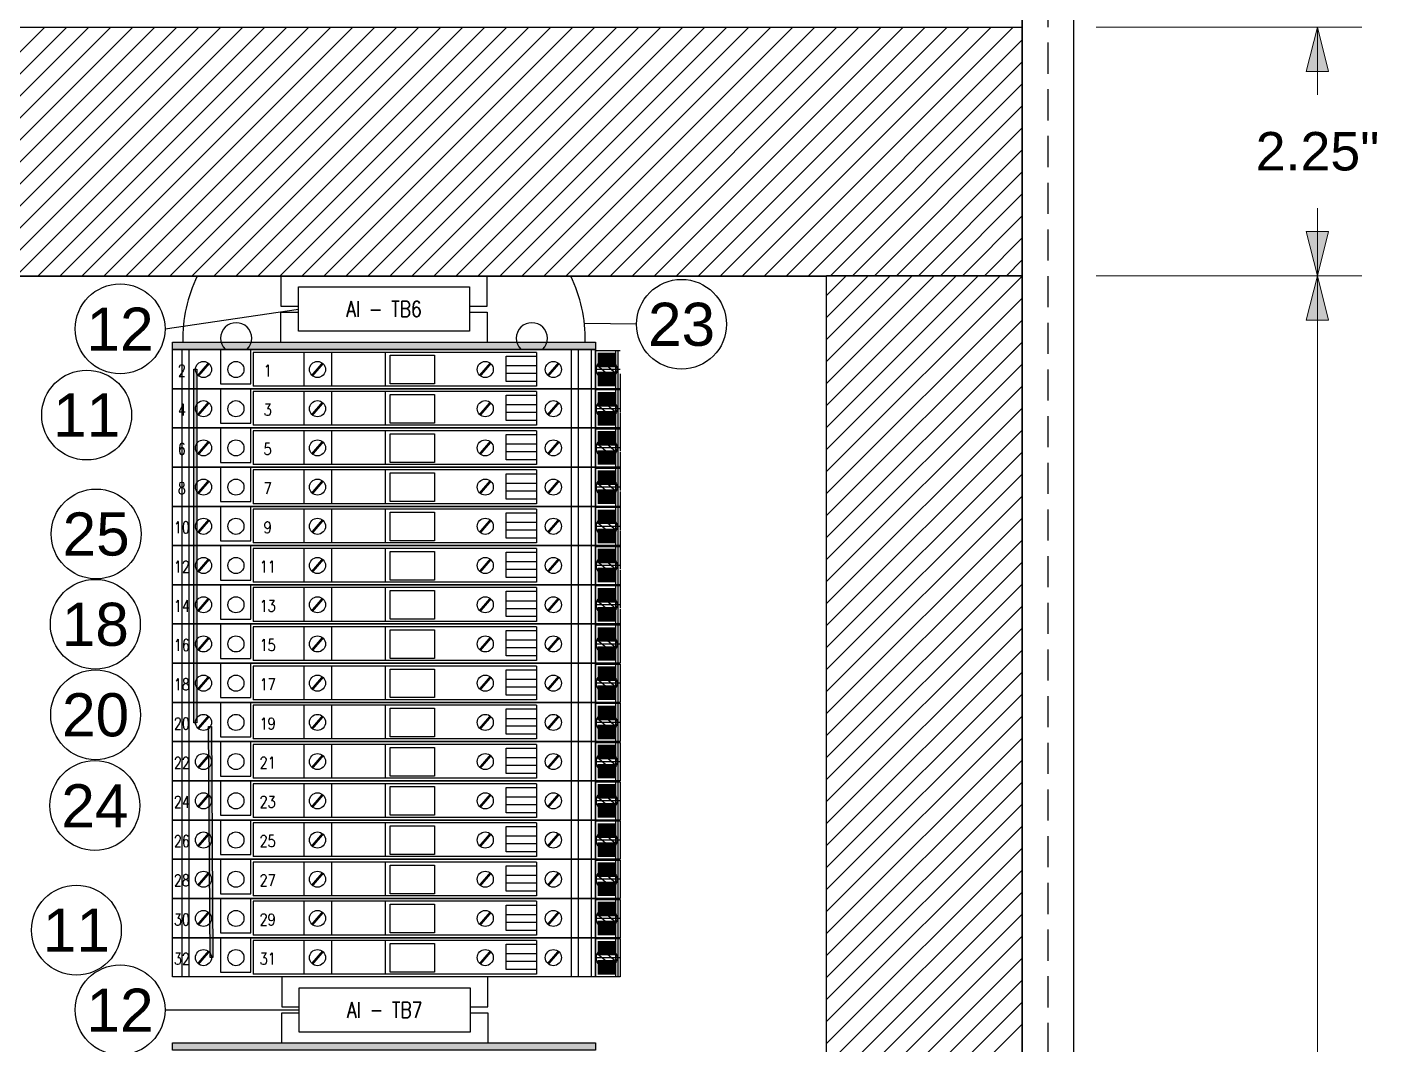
# Model space of a CAD drawing. Header units: inches. Extents: x -38 to 199, y -310 to 64.
# Drawn here: x 44.84 to 55.72, y 43.16 to 51.34 of the extents above; entities that cross this region are included whole.
import ezdxf
from ezdxf.enums import TextEntityAlignment as Align

# ---------------------------------------------------------------- set-up
doc = ezdxf.new("R2010")
doc.units = ezdxf.units.IN
doc.header["$MEASUREMENT"] = 0
doc.linetypes.add('HIDDEN', pattern=[0.375, 0.25, -0.125])
for name, color, linetype, lineweight in [('AM_0', 7, 'Continuous', 30), ('AM_8', 1, 'Continuous', 15), ('DIMENSION (ANSI)', 7, 'Continuous', 9)]:
    doc.layers.add(name, color=color, linetype=linetype, lineweight=lineweight)
doc.layers.add('DETAIL$', color=5, linetype='Continuous')
doc.layers.add('FREE-TEXT', color=2, linetype='Continuous')
doc.styles.add('HELVLS', font='arial.ttf')
doc.styles.add('Note Text (ANSI)', font='arial.ttf')
doc.styles.add('ROMANS', font='romans')
doc.styles.get("Standard").update_dxf_attribs({"font": 'arial.ttf'})
doc.styles.add('TXT', font='txt')
doc.dimstyles.new('DIM_0', dxfattribs={"dimscale": 4.75, "dimtxt": 0.065, "dimasz": 0.075, "dimexe": 0.075, "dimexo": 0.125, "dimgap": 0.0625, "dimtad": 0, "dimtih": 1, "dimtoh": 1, "dimrnd": 1e-08, "dimzin": 0, "dimdsep": 46, "dimlunit": 5, "dimtxsty": 'Note Text (ANSI)', "dimblk": 'Filled-1', "dimcen": 0.09, "dimdle": 0.45, "dimclrd": 256, "dimclre": 256, "dimclrt": 256, "dimadec": 0, "dimazin": 1, "dimtm": 1e-09, "dimtfac": 1.263158, "dimtofl": 0, "dimtmove": 0, "dimatfit": 3, "dimfxl": 1, "dimfrac": 2, "dimtolj": 1, "dimtzin": 4, "dimlwd": -1, "dimlwe": -1, "dimarcsym": 0})
doc.dimstyles.get("Standard").update_dxf_attribs({"dimtxt": 0.18, "dimasz": 0.18, "dimexe": 0.18, "dimexo": 0.0625, "dimgap": 0.09, "dimtad": 0, "dimtih": 1, "dimtoh": 1, "dimdec": 4, "dimzin": 0, "dimdsep": 46, "dimtxsty": 'Standard', "dimcen": 0.09, "dimadec": 0, "dimazin": 0, "dimtfac": 1, "dimtdec": 4, "dimtofl": 0, "dimtmove": 0, "dimatfit": 3, "dimfxl": 1, "dimtolj": 1, "dimtzin": 0, "dimarcsym": 0})

# ---------------------------------------------------------------- blocks, each defined once
blk = doc.blocks.new('11691307')
at = {"color": 8}
blk.add_lwpolyline([(-1.7, -0.059), (-1.7, 0), (1.7, 0), (1.7, -0.059)], close=True, dxfattribs=at)
at = {"color": 6, "style": 'TXT', "flags": 3}
for tag, p in [('MANUF', (-1.7, -0.348)), ('PART#', (-1.7, -0.59)), ('DESC', (-1.7, -0.83))]:
    blk.add_attdef(tag, p, '', height=0.125, dxfattribs=at)
blk = doc.blocks.new('*D84')
at = {"layer": 'DEFPOINTS', "color": 0, "transparency": 16777216}
for p in [(52.836, 50.351), (17.836, 50.075), (52.836, 50.075)]:
    blk.add_point(p, dxfattribs=at)
at = {"layer": 'AM_0', "color": 3, "transparency": 16777216, "insert": (35.336, 50.351), "char_height": 0.35, "attachment_point": 5}
blk.add_mtext('\\A1;2.25"X4"X36"', dxfattribs=at)
blk = doc.blocks.new('_NONE')
at = {"color": 0, "linetype": 'ByBlock'}
blk.add_circle((0, 0), 0.25, dxfattribs=at)
blk = doc.blocks.new('Filled-1')
at = {"color": 0}
for p, q in [((0, 0), (-1, 0.25)), ((-1, 0.25), (-1, -0.25)), ((-1, 0), (0, 0)), ((-1, -0.25), (0, 0))]:
    blk.add_line(p, q, dxfattribs=at)
blk.add_solid([(-1, -0.25), (0, 0), (-1, 0.25)], dxfattribs=at)
blk = doc.blocks.new('*D121')
at = {"layer": 'DEFPOINTS', "color": 0, "transparency": 16777216}
for p in [(52.836, 51.34), (52.836, 49.34), (55.208, 49.34)]:
    blk.add_point(p, dxfattribs=at)
at = {"layer": 'DIMENSION (ANSI)', "transparency": 16777216}
for p, q in [((53.43, 51.34), (55.564, 51.34)), ((55.208, 50.983), (55.208, 50.794)), ((55.208, 49.696), (55.208, 49.885)), ((53.43, 49.34), (55.564, 49.34))]:
    blk.add_line(p, q, dxfattribs=at)
at = {"layer": 'DIMENSION (ANSI)', "transparency": 16777216, "xscale": 0.35625, "yscale": 0.35625, "zscale": 0.35625}
for p, rotation in [((55.208, 51.34), 90), ((55.208, 49.34), 270)]:
    blk.add_blockref('Filled-1', p, dxfattribs=dict(at, rotation=rotation))
at = {"layer": 'DIMENSION (ANSI)', "transparency": 16777216, "insert": (55.209, 50.34), "char_height": 0.3088, "attachment_point": 5, "style": 'Note Text (ANSI)'}
blk.add_mtext('\\A1;2.25"', dxfattribs=at)
blk = doc.blocks.new('*D93')
at = {"layer": 'DEFPOINTS', "color": 0, "transparency": 16777216}
for p in [(52.836, 49.34), (52.586, 25.496), (55.208, 25.496)]:
    blk.add_point(p, dxfattribs=at)
at = {"layer": 'DIMENSION (ANSI)', "transparency": 16777216}
for p, q in [((53.43, 49.34), (55.564, 49.34)), ((55.208, 48.983), (55.208, 37.872)), ((55.208, 25.852), (55.208, 36.963)), ((53.18, 25.496), (55.564, 25.496))]:
    blk.add_line(p, q, dxfattribs=at)
at = {"layer": 'DIMENSION (ANSI)', "transparency": 16777216, "xscale": 0.35625, "yscale": 0.35625, "zscale": 0.35625}
for p, rotation in [((55.208, 49.34), 90), ((55.208, 25.496), 270)]:
    blk.add_blockref('Filled-1', p, dxfattribs=dict(at, rotation=rotation))
at = {"layer": 'DIMENSION (ANSI)', "transparency": 16777216, "insert": (55.208, 37.418), "char_height": 0.3088, "attachment_point": 5, "style": 'Note Text (ANSI)'}
blk.add_mtext('\\A1;23"', dxfattribs=at)

msp = doc.modelspace()

# ---------------------------------------------------------------- hatches: boundary and pattern name
for points in [[(49.4108, 48.80841), (46.0108, 48.80841), (46.0108, 48.74941), (49.4108, 48.74941)], [(49.4108, 43.17925), (46.0108, 43.17925), (46.0108, 43.12025), (49.4108, 43.12025)]]:
    msp.add_hatch(color=256).paths.add_polyline_path(points)
h = msp.add_hatch(color=0)
h.dxf.hatch_style = 1
h.paths.add_polyline_path([(46.20809, 48.59189), (46.18422, 48.59189), (46.18422, 45.75042), (46.20809, 45.75042)])
h = msp.add_hatch(color=0)
h.dxf.hatch_style = 1
h.paths.add_polyline_path([(46.31331, 43.86615), (46.33718, 43.86615), (46.32585, 45.72037), (46.30199, 45.72037)])

# ---------------------------------------------------------------- linework, layer by layer
for p, q in [((52.8358, 59.08955), (52.8358, 25.07736)), ((53.2508, 25.31553), (53.2508, 59.08955)), ((43.2958, 49.33955), (51.2558, 49.33955)), ((44.4858, 49.33955), (51.2558, 49.33955)), ((46.88298, 49.33955), (46.88298, 49.09841)), ((48.53861, 49.09841), (48.53861, 49.33955)), ((46.88298, 49.09841), (47.0233, 49.09841)), ((46.88298, 48.8094), (46.88298, 49.05054)), ((46.88298, 49.05054), (47.0233, 49.05054)), ((48.3983, 49.09841), (48.53861, 49.09841)), ((48.3983, 49.05054), (48.53861, 49.05054)), ((48.53861, 49.05054), (48.53861, 48.8094)), ((46.88892, 43.70941), (46.88892, 43.46827)), ((48.54454, 43.46827), (48.54454, 43.70941)), ((46.88892, 43.46827), (47.02923, 43.46827)), ((46.88892, 43.17925), (46.88892, 43.4204)), ((46.88892, 43.4204), (47.02923, 43.4204)), ((48.40423, 43.46827), (48.54454, 43.46827)), ((48.40423, 43.4204), (48.54454, 43.4204)), ((48.54454, 43.4204), (48.54454, 43.17925))]:
    msp.add_line(p, q)
at = {"linetype": 'HIDDEN'}
msp.add_line((53.0433, 59.08955), (53.0433, 25.3629), dxfattribs=at)
at = {"color": 0, "linetype": 'Continuous'}
for p, q in [((51.2658, 49.18377), (51.42614, 49.34411)), ((51.2658, 49.00699), (51.60292, 49.34411)), ((51.2658, 48.83021), (51.7797, 49.34411)), ((51.2658, 48.65344), (51.95647, 49.34411)), ((51.2658, 48.47666), (52.13325, 49.34411)), ((51.2658, 48.29988), (52.31003, 49.34411)), ((51.2658, 48.12311), (52.4868, 49.34411)), ((51.2658, 47.94633), (52.66358, 49.34411)), ((51.2658, 47.76955), (52.8358, 49.33955)), ((51.2658, 47.59278), (52.8358, 49.16278)), ((51.2658, 47.416), (52.8358, 48.986)), ((51.2658, 47.23922), (52.8358, 48.80922)), ((51.2658, 47.06245), (52.8358, 48.63245)), ((51.2658, 46.88567), (52.8358, 48.45567)), ((51.2658, 46.70889), (52.8358, 48.27889)), ((51.2658, 46.53212), (52.8358, 48.10212)), ((51.2658, 46.35534), (52.8358, 47.92534)), ((51.2658, 46.17856), (52.8358, 47.74856)), ((51.2658, 46.00179), (52.8358, 47.57179)), ((51.2658, 45.82501), (52.8358, 47.39501)), ((51.2658, 45.64823), (52.8358, 47.21823)), ((51.2658, 45.47146), (52.8358, 47.04146)), ((51.2658, 45.29468), (52.8358, 46.86468)), ((51.2658, 45.1179), (52.8358, 46.6879)), ((51.2658, 44.94112), (52.8358, 46.51112)), ((51.2658, 44.76435), (52.8358, 46.33435)), ((51.2658, 44.58757), (52.8358, 46.15757)), ((51.2658, 44.41079), (52.8358, 45.98079)), ((51.2658, 44.23402), (52.8358, 45.80402)), ((51.2658, 44.05724), (52.8358, 45.62724)), ((51.2658, 43.88046), (52.8358, 45.45046)), ((51.2658, 43.70369), (52.8358, 45.27369)), ((51.2658, 43.52691), (52.8358, 45.09691)), ((51.2658, 43.35013), (52.8358, 44.92013)), ((51.2658, 43.17336), (52.8358, 44.74336)), ((51.2658, 42.99658), (52.8358, 44.56658)), ((51.2658, 42.8198), (52.8358, 44.3898)), ((51.2658, 42.64303), (52.8358, 44.21303)), ((51.2658, 42.46625), (52.8358, 44.03625)), ((51.2658, 42.28947), (52.8358, 43.85947)), ((51.2658, 42.1127), (52.8358, 43.6827)), ((51.2658, 41.93592), (52.8358, 43.50592)), ((51.2658, 41.75914), (52.8358, 43.32914))]:
    msp.add_line(p, q, dxfattribs=at)
at = {"color": 0}
for p, q in [((51.2658, 49.34411), (52.8358, 49.34411)), ((51.2658, 25.49569), (51.2658, 49.34411)), ((52.8358, 49.34411), (52.8358, 25.49569)), ((45.95171, 48.9152), (47.0233, 49.07447)), ((49.73996, 48.95217), (49.32079, 48.95781)), ((46.65934, 48.72651), (46.65934, 48.45569)), ((47.06627, 48.72651), (47.06627, 48.45569)), ((47.28882, 48.72651), (47.28882, 48.45569)), ((47.72118, 48.72651), (47.72118, 48.45569)), ((48.93562, 48.72651), (48.93562, 48.45569)), ((49.60808, 48.58835), (49.4108, 48.58835)), ((48.93562, 48.45569), (46.65934, 48.45569)), ((48.93562, 48.41151), (46.65934, 48.41151)), ((46.65934, 48.41151), (46.65934, 48.14069)), ((47.06627, 48.41151), (47.06627, 48.14069)), ((47.28882, 48.41151), (47.28882, 48.14069)), ((47.72118, 48.41151), (47.72118, 48.14069)), ((48.93562, 48.41151), (48.93562, 48.14069)), ((49.60808, 48.27335), (49.4108, 48.27335)), ((48.93562, 48.14069), (46.65934, 48.14069)), ((48.93562, 48.09651), (46.65934, 48.09651)), ((46.65934, 48.09651), (46.65934, 47.82569)), ((47.06627, 48.09651), (47.06627, 47.82569)), ((47.28882, 48.09651), (47.28882, 47.82569)), ((47.72118, 48.09651), (47.72118, 47.82569)), ((48.93562, 48.09651), (48.93562, 47.82569)), ((49.60808, 47.95835), (49.4108, 47.95835)), ((48.93562, 47.82569), (46.65934, 47.82569)), ((48.93562, 47.78151), (46.65934, 47.78151)), ((46.65934, 47.78151), (46.65934, 47.51069)), ((47.06627, 47.78151), (47.06627, 47.51069)), ((47.28882, 47.78151), (47.28882, 47.51069)), ((47.72118, 47.78151), (47.72118, 47.51069)), ((48.93562, 47.78151), (48.93562, 47.51069)), ((49.60808, 47.64335), (49.4108, 47.64335)), ((48.93562, 47.51069), (46.65934, 47.51069)), ((48.93562, 47.46651), (46.65934, 47.46651)), ((46.65934, 47.46651), (46.65934, 47.19569)), ((47.06627, 47.46651), (47.06627, 47.19569)), ((47.28882, 47.46651), (47.28882, 47.19569)), ((47.72118, 47.46651), (47.72118, 47.19569)), ((48.93562, 47.46651), (48.93562, 47.19569)), ((49.60808, 47.32835), (49.4108, 47.32835)), ((48.93562, 47.19569), (46.65934, 47.19569)), ((48.93562, 47.15151), (46.65934, 47.15151)), ((46.65934, 47.15151), (46.65934, 46.88069)), ((47.06627, 47.15151), (47.06627, 46.88069)), ((47.28882, 47.15151), (47.28882, 46.88069)), ((47.72118, 47.15151), (47.72118, 46.88069)), ((48.93562, 47.15151), (48.93562, 46.88069)), ((49.60808, 47.01335), (49.4108, 47.01335)), ((48.93562, 46.88069), (46.65934, 46.88069)), ((48.93562, 46.83651), (46.65934, 46.83651)), ((46.65934, 46.83651), (46.65934, 46.56569)), ((47.06627, 46.83651), (47.06627, 46.56569)), ((47.28882, 46.83651), (47.28882, 46.56569)), ((47.72118, 46.83651), (47.72118, 46.56569)), ((48.93562, 46.83651), (48.93562, 46.56569)), ((49.60808, 46.69835), (49.4108, 46.69835)), ((48.93562, 46.56569), (46.65934, 46.56569)), ((48.93562, 46.52151), (46.65934, 46.52151)), ((46.65934, 46.52151), (46.65934, 46.25069)), ((47.06627, 46.52151), (47.06627, 46.25069)), ((47.28882, 46.52151), (47.28882, 46.25069)), ((47.72118, 46.52151), (47.72118, 46.25069)), ((48.93562, 46.52151), (48.93562, 46.25069)), ((49.60808, 46.38335), (49.4108, 46.38335)), ((48.93562, 46.25069), (46.65934, 46.25069)), ((48.93562, 46.20651), (46.65934, 46.20651)), ((46.65934, 46.20651), (46.65934, 45.93569)), ((47.06627, 46.20651), (47.06627, 45.93569)), ((47.28882, 46.20651), (47.28882, 45.93569)), ((47.72118, 46.20651), (47.72118, 45.93569)), ((48.93562, 46.20651), (48.93562, 45.93569)), ((49.60808, 46.06835), (49.4108, 46.06835)), ((48.93562, 45.93569), (46.65934, 45.93569)), ((48.93562, 45.89151), (46.65934, 45.89151)), ((46.65934, 45.89151), (46.65934, 45.62069)), ((47.06627, 45.89151), (47.06627, 45.62069)), ((47.28882, 45.89151), (47.28882, 45.62069)), ((47.72118, 45.89151), (47.72118, 45.62069)), ((48.93562, 45.89151), (48.93562, 45.62069)), ((49.60808, 45.75335), (49.4108, 45.75335)), ((48.93562, 45.62069), (46.65934, 45.62069)), ((48.93562, 45.57651), (46.65934, 45.57651)), ((46.65934, 45.57651), (46.65934, 45.30569)), ((47.06627, 45.57651), (47.06627, 45.30569)), ((47.28882, 45.57651), (47.28882, 45.30569)), ((47.72118, 45.57651), (47.72118, 45.30569)), ((48.93562, 45.57651), (48.93562, 45.30569)), ((49.60808, 45.43835), (49.4108, 45.43835)), ((48.93562, 45.30569), (46.65934, 45.30569)), ((48.93562, 45.26151), (46.65934, 45.26151)), ((46.65934, 45.26151), (46.65934, 44.99069)), ((47.06627, 45.26151), (47.06627, 44.99069)), ((47.28882, 45.26151), (47.28882, 44.99069)), ((47.72118, 45.26151), (47.72118, 44.99069)), ((48.93562, 45.26151), (48.93562, 44.99069)), ((49.60808, 45.12335), (49.4108, 45.12335)), ((48.93562, 44.99069), (46.65934, 44.99069)), ((48.93562, 44.94651), (46.65934, 44.94651)), ((46.65934, 44.94651), (46.65934, 44.67569)), ((47.06627, 44.94651), (47.06627, 44.67569)), ((47.28882, 44.94651), (47.28882, 44.67569)), ((47.72118, 44.94651), (47.72118, 44.67569)), ((48.93562, 44.94651), (48.93562, 44.67569)), ((49.60808, 44.80835), (49.4108, 44.80835)), ((48.93562, 44.67569), (46.65934, 44.67569)), ((48.93562, 44.63151), (46.65934, 44.63151)), ((46.65934, 44.63151), (46.65934, 44.36069)), ((47.06627, 44.63151), (47.06627, 44.36069)), ((47.28882, 44.63151), (47.28882, 44.36069)), ((47.72118, 44.63151), (47.72118, 44.36069)), ((48.93562, 44.63151), (48.93562, 44.36069)), ((49.60808, 44.49335), (49.4108, 44.49335)), ((48.93562, 44.36069), (46.65934, 44.36069)), ((48.93562, 44.31651), (46.65934, 44.31651)), ((46.65934, 44.31651), (46.65934, 44.04569)), ((47.06627, 44.31651), (47.06627, 44.04569)), ((47.28882, 44.31651), (47.28882, 44.04569)), ((47.72118, 44.31651), (47.72118, 44.04569)), ((48.93562, 44.31651), (48.93562, 44.04569)), ((49.60808, 44.17835), (49.4108, 44.17835)), ((48.93562, 44.04569), (46.65934, 44.04569)), ((48.93562, 44.00151), (46.65934, 44.00151)), ((46.65934, 44.00151), (46.65934, 43.73069)), ((47.06627, 44.00151), (47.06627, 43.73069)), ((47.28882, 44.00151), (47.28882, 43.73069)), ((47.72118, 44.00151), (47.72118, 43.73069)), ((48.93562, 44.00151), (48.93562, 43.73069)), ((49.60808, 43.86335), (49.4108, 43.86335)), ((48.93562, 43.73069), (46.65934, 43.73069)), ((45.95171, 43.44433), (47.02923, 43.44433))]:
    msp.add_line(p, q, dxfattribs=at)
at = {"color": 5}
msp.add_line((48.93562, 48.72651), (46.65934, 48.72651), dxfattribs=at)
for points in [[(52.8358, 25.49569), (52.8358, 59.08955)], [(17.8358, 51.33955), (52.8358, 51.33955), (52.8358, 49.33955), (17.8358, 49.33955), (17.8358, 51.33955)], [(49.60808, 48.43441), (49.4108, 48.43441), (49.4108, 48.74229), (49.60808, 48.74229)], [(49.58787, 48.74229), (49.58787, 48.43441)], [(49.60808, 48.11941), (49.4108, 48.11941), (49.4108, 48.42729), (49.60808, 48.42729)], [(49.58787, 48.42729), (49.58787, 48.11941)], [(49.60808, 47.80441), (49.4108, 47.80441), (49.4108, 48.11229), (49.60808, 48.11229)], [(49.58787, 48.11229), (49.58787, 47.80441)], [(49.60808, 47.48941), (49.4108, 47.48941), (49.4108, 47.79729), (49.60808, 47.79729)], [(49.58787, 47.79729), (49.58787, 47.48941)], [(49.60808, 47.17441), (49.4108, 47.17441), (49.4108, 47.48229), (49.60808, 47.48229)], [(49.58787, 47.48229), (49.58787, 47.17441)], [(49.60808, 46.85941), (49.4108, 46.85941), (49.4108, 47.16729), (49.60808, 47.16729)], [(49.58787, 47.16729), (49.58787, 46.85941)], [(49.60808, 46.54441), (49.4108, 46.54441), (49.4108, 46.85229), (49.60808, 46.85229)], [(49.58787, 46.85229), (49.58787, 46.54441)], [(49.60808, 46.22941), (49.4108, 46.22941), (49.4108, 46.53729), (49.60808, 46.53729)], [(49.58787, 46.53729), (49.58787, 46.22941)], [(49.60808, 45.91441), (49.4108, 45.91441), (49.4108, 46.22229), (49.60808, 46.22229)], [(49.58787, 46.22229), (49.58787, 45.91441)], [(49.60808, 45.59941), (49.4108, 45.59941), (49.4108, 45.90729), (49.60808, 45.90729)], [(49.58787, 45.90729), (49.58787, 45.59941)], [(49.60808, 45.28441), (49.4108, 45.28441), (49.4108, 45.59229), (49.60808, 45.59229)], [(49.58787, 45.59229), (49.58787, 45.28441)], [(49.60808, 44.96941), (49.4108, 44.96941), (49.4108, 45.27729), (49.60808, 45.27729)], [(49.58787, 45.27729), (49.58787, 44.96941)], [(49.60808, 44.65441), (49.4108, 44.65441), (49.4108, 44.96229), (49.60808, 44.96229)], [(49.58787, 44.96229), (49.58787, 44.65441)], [(49.60808, 44.33941), (49.4108, 44.33941), (49.4108, 44.64729), (49.60808, 44.64729)], [(49.58787, 44.64729), (49.58787, 44.33941)], [(49.60808, 44.02441), (49.4108, 44.02441), (49.4108, 44.33229), (49.60808, 44.33229)], [(49.58787, 44.33229), (49.58787, 44.02441)], [(49.60808, 43.70941), (49.4108, 43.70941), (49.4108, 44.01729), (49.60808, 44.01729)], [(49.58787, 44.01729), (49.58787, 43.70941)]]:
    msp.add_lwpolyline(points)
for points in [[(47.0233, 48.896), (47.0233, 49.25295), (48.3983, 49.25295), (48.3983, 48.896)], [(47.02923, 43.26585), (47.02923, 43.62281), (48.40423, 43.62281), (48.40423, 43.26585)]]:
    msp.add_lwpolyline(points, close=True)
at = {"color": 0}
for points in [[(46.0108, 48.43441), (46.0108, 48.74941), (49.4108, 48.74941), (49.4108, 48.43441)], [(46.18422, 48.59189), (46.20809, 48.59189), (46.20809, 45.75042), (46.18422, 45.75042)], [(46.0108, 48.11941), (46.0108, 48.43441), (49.4108, 48.43441), (49.4108, 48.11941)], [(46.0108, 47.80441), (46.0108, 48.11941), (49.4108, 48.11941), (49.4108, 47.80441)], [(46.0108, 47.48941), (46.0108, 47.80441), (49.4108, 47.80441), (49.4108, 47.48941)], [(46.0108, 47.17441), (46.0108, 47.48941), (49.4108, 47.48941), (49.4108, 47.17441)], [(46.0108, 46.85941), (46.0108, 47.17441), (49.4108, 47.17441), (49.4108, 46.85941)], [(46.0108, 46.54441), (46.0108, 46.85941), (49.4108, 46.85941), (49.4108, 46.54441)], [(46.0108, 46.22941), (46.0108, 46.54441), (49.4108, 46.54441), (49.4108, 46.22941)], [(46.0108, 45.91441), (46.0108, 46.22941), (49.4108, 46.22941), (49.4108, 45.91441)], [(46.0108, 45.59941), (46.0108, 45.91441), (49.4108, 45.91441), (49.4108, 45.59941)], [(46.30199, 45.72037), (46.32585, 45.72037), (46.33718, 43.86615), (46.31331, 43.86615)], [(46.0108, 45.28441), (46.0108, 45.59941), (49.4108, 45.59941), (49.4108, 45.28441)], [(46.0108, 44.96941), (46.0108, 45.28441), (49.4108, 45.28441), (49.4108, 44.96941)], [(46.0108, 44.65441), (46.0108, 44.96941), (49.4108, 44.96941), (49.4108, 44.65441)], [(46.0108, 44.33941), (46.0108, 44.65441), (49.4108, 44.65441), (49.4108, 44.33941)], [(46.0108, 44.02441), (46.0108, 44.33941), (49.4108, 44.33941), (49.4108, 44.02441)], [(46.0108, 43.70941), (46.0108, 44.02441), (49.4108, 44.02441), (49.4108, 43.70941)]]:
    msp.add_lwpolyline(points, close=True, dxfattribs=at)
at = {"color": 2, "const_width": 0.11721}
for points in [[(49.42573, 48.66502), (49.57054, 48.66502)], [(49.42573, 48.35002), (49.57054, 48.35002)], [(49.42573, 48.03502), (49.57054, 48.03502)], [(49.42573, 47.72002), (49.57054, 47.72002)], [(49.42573, 47.40502), (49.57054, 47.40502)], [(49.42573, 47.09002), (49.57054, 47.09002)], [(49.42573, 46.77502), (49.57054, 46.77502)], [(49.42573, 46.46002), (49.57054, 46.46002)], [(49.42573, 46.14502), (49.57054, 46.14502)], [(49.42573, 45.83002), (49.57054, 45.83002)], [(49.42573, 45.51502), (49.57054, 45.51502)], [(49.42573, 45.20002), (49.57054, 45.20002)], [(49.42573, 44.88502), (49.57054, 44.88502)], [(49.42573, 44.57002), (49.57054, 44.57002)], [(49.42573, 44.25502), (49.57054, 44.25502)], [(49.42573, 43.94002), (49.57054, 43.94002)]]:
    msp.add_lwpolyline(points, dxfattribs=at)
at = {"color": 0, "const_width": 0.02}
for points in [[(47.21853, 48.63784), (47.1342, 48.54011)], [(47.21853, 48.32284), (47.1342, 48.22511)], [(47.21853, 48.00784), (47.1342, 47.91011)], [(47.21853, 47.69284), (47.1342, 47.59511)], [(47.21853, 47.37784), (47.1342, 47.28011)], [(47.21853, 47.06284), (47.1342, 46.96511)], [(47.21853, 46.74784), (47.1342, 46.65011)], [(47.21853, 46.43284), (47.1342, 46.33511)], [(47.21853, 46.11784), (47.1342, 46.02011)], [(47.21853, 45.80284), (47.1342, 45.70511)], [(47.21853, 45.48784), (47.1342, 45.39011)], [(47.21853, 45.17284), (47.1342, 45.07511)], [(47.21853, 44.85784), (47.1342, 44.76011)], [(47.21853, 44.54284), (47.1342, 44.44511)], [(47.21853, 44.22784), (47.1342, 44.13011)], [(47.21853, 43.91284), (47.1342, 43.81511)]]:
    msp.add_lwpolyline(points, dxfattribs=at)
at = {"color": 0}
for points in [[(47.75933, 48.70269), (48.11539, 48.70269), (48.11539, 48.47254), (47.75933, 48.47254), (47.75933, 48.70269)], [(48.9361, 48.49329), (48.69164, 48.49329), (48.69164, 48.6969), (48.9361, 48.6969)], [(47.75933, 48.38769), (48.11539, 48.38769), (48.11539, 48.15754), (47.75933, 48.15754), (47.75933, 48.38769)], [(48.9361, 48.17829), (48.69164, 48.17829), (48.69164, 48.3819), (48.9361, 48.3819)], [(47.75933, 48.07269), (48.11539, 48.07269), (48.11539, 47.84254), (47.75933, 47.84254), (47.75933, 48.07269)], [(48.9361, 47.86329), (48.69164, 47.86329), (48.69164, 48.0669), (48.9361, 48.0669)], [(47.75933, 47.75769), (48.11539, 47.75769), (48.11539, 47.52754), (47.75933, 47.52754), (47.75933, 47.75769)], [(48.9361, 47.54829), (48.69164, 47.54829), (48.69164, 47.7519), (48.9361, 47.7519)], [(47.75933, 47.44269), (48.11539, 47.44269), (48.11539, 47.21254), (47.75933, 47.21254), (47.75933, 47.44269)], [(48.9361, 47.23329), (48.69164, 47.23329), (48.69164, 47.4369), (48.9361, 47.4369)], [(47.75933, 47.12769), (48.11539, 47.12769), (48.11539, 46.89754), (47.75933, 46.89754), (47.75933, 47.12769)], [(48.9361, 46.91829), (48.69164, 46.91829), (48.69164, 47.1219), (48.9361, 47.1219)], [(47.75933, 46.81269), (48.11539, 46.81269), (48.11539, 46.58254), (47.75933, 46.58254), (47.75933, 46.81269)], [(48.9361, 46.60329), (48.69164, 46.60329), (48.69164, 46.8069), (48.9361, 46.8069)], [(47.75933, 46.49769), (48.11539, 46.49769), (48.11539, 46.26754), (47.75933, 46.26754), (47.75933, 46.49769)], [(48.9361, 46.28829), (48.69164, 46.28829), (48.69164, 46.4919), (48.9361, 46.4919)], [(47.75933, 46.18269), (48.11539, 46.18269), (48.11539, 45.95254), (47.75933, 45.95254), (47.75933, 46.18269)], [(48.9361, 45.97329), (48.69164, 45.97329), (48.69164, 46.1769), (48.9361, 46.1769)], [(47.75933, 45.86769), (48.11539, 45.86769), (48.11539, 45.63754), (47.75933, 45.63754), (47.75933, 45.86769)], [(48.9361, 45.65829), (48.69164, 45.65829), (48.69164, 45.8619), (48.9361, 45.8619)], [(47.75933, 45.55269), (48.11539, 45.55269), (48.11539, 45.32254), (47.75933, 45.32254), (47.75933, 45.55269)], [(48.9361, 45.34329), (48.69164, 45.34329), (48.69164, 45.5469), (48.9361, 45.5469)], [(47.75933, 45.23769), (48.11539, 45.23769), (48.11539, 45.00754), (47.75933, 45.00754), (47.75933, 45.23769)], [(48.9361, 45.02829), (48.69164, 45.02829), (48.69164, 45.2319), (48.9361, 45.2319)], [(47.75933, 44.92269), (48.11539, 44.92269), (48.11539, 44.69254), (47.75933, 44.69254), (47.75933, 44.92269)], [(48.9361, 44.71329), (48.69164, 44.71329), (48.69164, 44.9169), (48.9361, 44.9169)], [(47.75933, 44.60769), (48.11539, 44.60769), (48.11539, 44.37754), (47.75933, 44.37754), (47.75933, 44.60769)], [(48.9361, 44.39829), (48.69164, 44.39829), (48.69164, 44.6019), (48.9361, 44.6019)], [(47.75933, 44.29269), (48.11539, 44.29269), (48.11539, 44.06254), (47.75933, 44.06254), (47.75933, 44.29269)], [(48.9361, 44.08329), (48.69164, 44.08329), (48.69164, 44.2869), (48.9361, 44.2869)], [(47.75933, 43.97769), (48.11539, 43.97769), (48.11539, 43.74754), (47.75933, 43.74754), (47.75933, 43.97769)], [(48.9361, 43.76829), (48.69164, 43.76829), (48.69164, 43.9719), (48.9361, 43.9719)]]:
    msp.add_lwpolyline(points, dxfattribs=at)
at = {"color": 92, "const_width": 0.11721}
for points in [[(49.42573, 48.512), (49.57054, 48.512)], [(49.42573, 48.197), (49.57054, 48.197)], [(49.42573, 47.882), (49.57054, 47.882)], [(49.42573, 47.567), (49.57054, 47.567)], [(49.42573, 47.252), (49.57054, 47.252)], [(49.42573, 46.937), (49.57054, 46.937)], [(49.42573, 46.622), (49.57054, 46.622)], [(49.42573, 46.307), (49.57054, 46.307)], [(49.42573, 45.992), (49.57054, 45.992)], [(49.42573, 45.677), (49.57054, 45.677)], [(49.42573, 45.362), (49.57054, 45.362)], [(49.42573, 45.047), (49.57054, 45.047)], [(49.42573, 44.732), (49.57054, 44.732)], [(49.42573, 44.417), (49.57054, 44.417)], [(49.42573, 44.102), (49.57054, 44.102)], [(49.42573, 43.787), (49.57054, 43.787)]]:
    msp.add_lwpolyline(points, dxfattribs=at)
at = {"color": 0}
for centre in [(46.26077, 48.58898), (47.17636, 48.58898), (48.52433, 48.58898), (49.07114, 48.58898), (46.26077, 48.27398), (47.17636, 48.27398), (48.52433, 48.27398), (49.07114, 48.27398), (46.26077, 47.95898), (47.17636, 47.95898), (48.52433, 47.95898), (49.07114, 47.95898), (46.26077, 47.64398), (47.17636, 47.64398), (48.52433, 47.64398), (49.07114, 47.64398), (46.26077, 47.32898), (47.17636, 47.32898), (48.52433, 47.32898), (49.07114, 47.32898), (46.26077, 47.01398), (47.17636, 47.01398), (48.52433, 47.01398), (49.07114, 47.01398), (46.26077, 46.69898), (47.17636, 46.69898), (48.52433, 46.69898), (49.07114, 46.69898), (46.26077, 46.38398), (47.17636, 46.38398), (48.52433, 46.38398), (49.07114, 46.38398), (46.26077, 46.06898), (47.17636, 46.06898), (48.52433, 46.06898), (49.07114, 46.06898), (46.26077, 45.75398), (47.17636, 45.75398), (48.52433, 45.75398), (49.07114, 45.75398), (46.26077, 45.43898), (47.17636, 45.43898), (48.52433, 45.43898), (49.07114, 45.43898), (46.26077, 45.12398), (47.17636, 45.12398), (48.52433, 45.12398), (49.07114, 45.12398), (46.26077, 44.80898), (47.17636, 44.80898), (48.52433, 44.80898), (49.07114, 44.80898), (46.26077, 44.49398), (47.17636, 44.49398), (48.52433, 44.49398), (49.07114, 44.49398), (46.26077, 44.17898), (47.17636, 44.17898), (48.52433, 44.17898), (49.07114, 44.17898), (46.26077, 43.86398), (47.17636, 43.86398), (48.52433, 43.86398), (49.07114, 43.86398)]:
    msp.add_circle(centre, 0.06454, dxfattribs=at)
for centre in [(49.49974, 48.58835), (49.49974, 48.27335), (49.49974, 47.95835), (49.49974, 47.64335), (49.49974, 47.32835), (49.49974, 47.01335), (49.49974, 46.69835), (49.49974, 46.38335), (49.49974, 46.06835), (49.49974, 45.75335), (49.49974, 45.43835), (49.49974, 45.12335), (49.49974, 44.80835), (49.49974, 44.49335), (49.49974, 44.17835), (49.49974, 43.86335)]:
    msp.add_circle(centre, 0.08324)
for centre, radius, start, end in [((47.22862, 48.83955), 1.134, 153.837622, 181.434594), ((48.19298, 48.83955), 1.134, 358.565406, 26.162378), ((46.5233, 48.83955), 0.125, 315.64317, 224.35683), ((48.8983, 48.83955), 0.125, 315.64317, 224.35683)]:
    msp.add_arc(centre, radius, start, end)
at = {"layer": 'AM_8', "color": 9, "linetype": 'Continuous'}
for p, q in [((42.9854, 49.33955), (44.9854, 51.33955)), ((43.16218, 49.33955), (45.16218, 51.33955)), ((43.33896, 49.33955), (45.33896, 51.33955)), ((43.51573, 49.33955), (45.51573, 51.33955)), ((43.69251, 49.33955), (45.69251, 51.33955)), ((43.86929, 49.33955), (45.86929, 51.33955)), ((44.04606, 49.33955), (46.04606, 51.33955)), ((44.22284, 49.33955), (46.22284, 51.33955)), ((44.39962, 49.33955), (46.39962, 51.33955)), ((44.57639, 49.33955), (46.57639, 51.33955)), ((44.75317, 49.33955), (46.75317, 51.33955)), ((44.92995, 49.33955), (46.92995, 51.33955)), ((45.10672, 49.33955), (47.10672, 51.33955)), ((45.2835, 49.33955), (47.2835, 51.33955)), ((45.46028, 49.33955), (47.46028, 51.33955)), ((45.63705, 49.33955), (47.63705, 51.33955)), ((45.81383, 49.33955), (47.81383, 51.33955)), ((45.99061, 49.33955), (47.99061, 51.33955)), ((46.16738, 49.33955), (48.16738, 51.33955)), ((46.34416, 49.33955), (48.34416, 51.33955)), ((46.52094, 49.33955), (48.52094, 51.33955)), ((46.69771, 49.33955), (48.69771, 51.33955)), ((46.87449, 49.33955), (48.87449, 51.33955)), ((47.05127, 49.33955), (49.05127, 51.33955)), ((47.22804, 49.33955), (49.22804, 51.33955)), ((47.40482, 49.33955), (49.40482, 51.33955)), ((47.5816, 49.33955), (49.5816, 51.33955)), ((47.75837, 49.33955), (49.75837, 51.33955)), ((47.93515, 49.33955), (49.93515, 51.33955)), ((48.11193, 49.33955), (50.11193, 51.33955)), ((48.2887, 49.33955), (50.2887, 51.33955)), ((48.46548, 49.33955), (50.46548, 51.33955)), ((48.64226, 49.33955), (50.64226, 51.33955)), ((48.81903, 49.33955), (50.81903, 51.33955)), ((48.99581, 49.33955), (50.99581, 51.33955)), ((49.17259, 49.33955), (51.17259, 51.33955)), ((49.34936, 49.33955), (51.34936, 51.33955)), ((49.52614, 49.33955), (51.52614, 51.33955)), ((49.70292, 49.33955), (51.70292, 51.33955)), ((49.87969, 49.33955), (51.87969, 51.33955)), ((50.05647, 49.33955), (52.05647, 51.33955)), ((50.23325, 49.33955), (52.23325, 51.33955)), ((50.41002, 49.33955), (52.41002, 51.33955)), ((50.5868, 49.33955), (52.5868, 51.33955)), ((50.76358, 49.33955), (52.76358, 51.33955)), ((50.94035, 49.33955), (52.83709, 51.23628)), ((51.11713, 49.33955), (52.83709, 51.05951)), ((51.29391, 49.33955), (52.83709, 50.88273)), ((51.47068, 49.33955), (52.83709, 50.70595)), ((51.64746, 49.33955), (52.83709, 50.52918)), ((51.82424, 49.33955), (52.83709, 50.3524)), ((52.00101, 49.33955), (52.83709, 50.17562)), ((52.17779, 49.33955), (52.83709, 49.99885)), ((52.35457, 49.33955), (52.83709, 49.82207)), ((52.53134, 49.33955), (52.83709, 49.64529)), ((52.70812, 49.33955), (52.83709, 49.46852))]:
    msp.add_line(p, q, dxfattribs=at)
at = {"layer": 'DETAIL$', "color": 0}
for points in [[(46.08691, 48.74941), (46.08691, 48.43441)], [(46.14191, 48.74941), (46.14191, 48.43441)], [(46.39865, 48.74718), (46.39865, 48.47254), (46.64027, 48.47254), (46.64027, 48.74718)], [(49.21519, 48.74941), (49.21519, 48.43441)], [(49.27019, 48.74941), (49.27019, 48.43441)], [(49.37519, 48.74941), (49.37519, 48.43441)], [(48.69164, 48.62127), (48.9361, 48.62127), (48.9361, 48.55728), (48.69164, 48.55728)], [(46.08691, 48.43441), (46.08691, 48.11941)], [(46.14191, 48.43441), (46.14191, 48.11941)], [(46.39865, 48.43218), (46.39865, 48.15754), (46.64027, 48.15754), (46.64027, 48.43218)], [(49.21519, 48.43441), (49.21519, 48.11941)], [(49.27019, 48.43441), (49.27019, 48.11941)], [(49.37519, 48.43441), (49.37519, 48.11941)], [(48.69164, 48.30627), (48.9361, 48.30627), (48.9361, 48.24228), (48.69164, 48.24228)], [(46.08691, 48.11941), (46.08691, 47.80441)], [(46.14191, 48.11941), (46.14191, 47.80441)], [(46.39865, 48.11718), (46.39865, 47.84254), (46.64027, 47.84254), (46.64027, 48.11718)], [(49.21519, 48.11941), (49.21519, 47.80441)], [(49.27019, 48.11941), (49.27019, 47.80441)], [(49.37519, 48.11941), (49.37519, 47.80441)], [(48.69164, 47.99127), (48.9361, 47.99127), (48.9361, 47.92728), (48.69164, 47.92728)], [(46.08691, 47.80441), (46.08691, 47.48941)], [(46.14191, 47.80441), (46.14191, 47.48941)], [(46.39865, 47.80218), (46.39865, 47.52754), (46.64027, 47.52754), (46.64027, 47.80218)], [(49.21519, 47.80441), (49.21519, 47.48941)], [(49.27019, 47.80441), (49.27019, 47.48941)], [(49.37519, 47.80441), (49.37519, 47.48941)], [(48.69164, 47.67627), (48.9361, 47.67627), (48.9361, 47.61228), (48.69164, 47.61228)], [(46.08691, 47.48941), (46.08691, 47.17441)], [(46.14191, 47.48941), (46.14191, 47.17441)], [(46.39865, 47.48718), (46.39865, 47.21254), (46.64027, 47.21254), (46.64027, 47.48718)], [(49.21519, 47.48941), (49.21519, 47.17441)], [(49.27019, 47.48941), (49.27019, 47.17441)], [(49.37519, 47.48941), (49.37519, 47.17441)], [(48.69164, 47.36127), (48.9361, 47.36127), (48.9361, 47.29728), (48.69164, 47.29728)], [(46.08691, 47.17441), (46.08691, 46.85941)], [(46.14191, 47.17441), (46.14191, 46.85941)], [(46.39865, 47.17218), (46.39865, 46.89754), (46.64027, 46.89754), (46.64027, 47.17218)], [(49.21519, 47.17441), (49.21519, 46.85941)], [(49.27019, 47.17441), (49.27019, 46.85941)], [(49.37519, 47.17441), (49.37519, 46.85941)], [(48.69164, 47.04627), (48.9361, 47.04627), (48.9361, 46.98228), (48.69164, 46.98228)], [(46.08691, 46.85941), (46.08691, 46.54441)], [(46.14191, 46.85941), (46.14191, 46.54441)], [(46.39865, 46.85718), (46.39865, 46.58254), (46.64027, 46.58254), (46.64027, 46.85718)], [(49.21519, 46.85941), (49.21519, 46.54441)], [(49.27019, 46.85941), (49.27019, 46.54441)], [(49.37519, 46.85941), (49.37519, 46.54441)], [(48.69164, 46.73127), (48.9361, 46.73127), (48.9361, 46.66728), (48.69164, 46.66728)], [(46.08691, 46.54441), (46.08691, 46.22941)], [(46.14191, 46.54441), (46.14191, 46.22941)], [(49.21519, 46.54441), (49.21519, 46.22941)], [(49.27019, 46.54441), (49.27019, 46.22941)], [(49.37519, 46.54441), (49.37519, 46.22941)], [(46.39865, 46.54218), (46.39865, 46.26754), (46.64027, 46.26754), (46.64027, 46.54218)], [(48.69164, 46.41627), (48.9361, 46.41627), (48.9361, 46.35228), (48.69164, 46.35228)], [(46.08691, 46.22941), (46.08691, 45.91441)], [(46.14191, 46.22941), (46.14191, 45.91441)], [(46.39865, 46.22718), (46.39865, 45.95254), (46.64027, 45.95254), (46.64027, 46.22718)], [(49.21519, 46.22941), (49.21519, 45.91441)], [(49.27019, 46.22941), (49.27019, 45.91441)], [(49.37519, 46.22941), (49.37519, 45.91441)], [(48.69164, 46.10127), (48.9361, 46.10127), (48.9361, 46.03728), (48.69164, 46.03728)], [(46.08691, 45.91441), (46.08691, 45.59941)], [(46.14191, 45.91441), (46.14191, 45.59941)], [(46.39865, 45.91218), (46.39865, 45.63754), (46.64027, 45.63754), (46.64027, 45.91218)], [(49.21519, 45.91441), (49.21519, 45.59941)], [(49.27019, 45.91441), (49.27019, 45.59941)], [(49.37519, 45.91441), (49.37519, 45.59941)], [(48.69164, 45.78627), (48.9361, 45.78627), (48.9361, 45.72228), (48.69164, 45.72228)], [(46.08691, 45.59941), (46.08691, 45.28441)], [(46.14191, 45.59941), (46.14191, 45.28441)], [(46.39865, 45.59718), (46.39865, 45.32254), (46.64027, 45.32254), (46.64027, 45.59718)], [(49.21519, 45.59941), (49.21519, 45.28441)], [(49.27019, 45.59941), (49.27019, 45.28441)], [(49.37519, 45.59941), (49.37519, 45.28441)], [(48.69164, 45.47127), (48.9361, 45.47127), (48.9361, 45.40728), (48.69164, 45.40728)], [(46.08691, 45.28441), (46.08691, 44.96941)], [(46.14191, 45.28441), (46.14191, 44.96941)], [(46.39865, 45.28218), (46.39865, 45.00754), (46.64027, 45.00754), (46.64027, 45.28218)], [(49.21519, 45.28441), (49.21519, 44.96941)], [(49.27019, 45.28441), (49.27019, 44.96941)], [(49.37519, 45.28441), (49.37519, 44.96941)], [(48.69164, 45.15627), (48.9361, 45.15627), (48.9361, 45.09228), (48.69164, 45.09228)], [(46.08691, 44.96941), (46.08691, 44.65441)], [(46.14191, 44.96941), (46.14191, 44.65441)], [(46.39865, 44.96718), (46.39865, 44.69254), (46.64027, 44.69254), (46.64027, 44.96718)], [(49.21519, 44.96941), (49.21519, 44.65441)], [(49.27019, 44.96941), (49.27019, 44.65441)], [(49.37519, 44.96941), (49.37519, 44.65441)], [(48.69164, 44.84127), (48.9361, 44.84127), (48.9361, 44.77728), (48.69164, 44.77728)], [(46.08691, 44.65441), (46.08691, 44.33941)], [(46.14191, 44.65441), (46.14191, 44.33941)], [(46.39865, 44.65218), (46.39865, 44.37754), (46.64027, 44.37754), (46.64027, 44.65218)], [(49.21519, 44.65441), (49.21519, 44.33941)], [(49.27019, 44.65441), (49.27019, 44.33941)], [(49.37519, 44.65441), (49.37519, 44.33941)], [(48.69164, 44.52627), (48.9361, 44.52627), (48.9361, 44.46228), (48.69164, 44.46228)], [(46.08691, 44.33941), (46.08691, 44.02441)], [(46.14191, 44.33941), (46.14191, 44.02441)], [(46.39865, 44.33718), (46.39865, 44.06254), (46.64027, 44.06254), (46.64027, 44.33718)], [(49.21519, 44.33941), (49.21519, 44.02441)], [(49.27019, 44.33941), (49.27019, 44.02441)], [(49.37519, 44.33941), (49.37519, 44.02441)], [(48.69164, 44.21127), (48.9361, 44.21127), (48.9361, 44.14728), (48.69164, 44.14728)], [(46.08691, 44.02441), (46.08691, 43.70941)], [(46.14191, 44.02441), (46.14191, 43.70941)], [(46.39865, 44.02218), (46.39865, 43.74754), (46.64027, 43.74754), (46.64027, 44.02218)], [(49.21519, 44.02441), (49.21519, 43.70941)], [(49.27019, 44.02441), (49.27019, 43.70941)], [(49.37519, 44.02441), (49.37519, 43.70941)], [(48.69164, 43.89627), (48.9361, 43.89627), (48.9361, 43.83228), (48.69164, 43.83228)]]:
    msp.add_lwpolyline(points, dxfattribs=at)
at = {"layer": 'DETAIL$'}
for points in [[(49.57054, 48.74229), (49.57054, 48.43441)], [(49.42423, 48.62339), (49.54645, 48.51945)], [(49.57574, 48.55439), (49.45445, 48.65819)], [(49.60808, 48.55443), (49.60808, 48.24655)], [(49.57054, 48.42729), (49.57054, 48.11941)], [(49.42423, 48.30839), (49.54645, 48.20445)], [(49.57574, 48.23939), (49.45445, 48.34319)], [(49.60808, 48.23943), (49.60808, 47.93155)], [(49.57054, 48.11229), (49.57054, 47.80441)], [(49.42423, 47.99339), (49.54645, 47.88945)], [(49.57574, 47.92439), (49.45445, 48.02819)], [(49.60808, 47.92443), (49.60808, 47.61655)], [(49.57054, 47.79729), (49.57054, 47.48941)], [(49.42423, 47.67839), (49.54645, 47.57445)], [(49.57574, 47.60939), (49.45445, 47.71319)], [(49.60808, 47.60943), (49.60808, 47.30155)], [(49.57054, 47.48229), (49.57054, 47.17441)], [(49.42423, 47.36339), (49.54645, 47.25945)], [(49.57574, 47.29439), (49.45445, 47.39819)], [(49.60808, 47.29443), (49.60808, 46.98655)], [(49.57054, 47.16729), (49.57054, 46.85941)], [(49.42423, 47.04839), (49.54645, 46.94445)], [(49.57574, 46.97939), (49.45445, 47.08319)], [(49.60808, 46.97943), (49.60808, 46.67155)], [(49.57574, 46.66439), (49.45445, 46.76819)], [(49.57054, 46.85229), (49.57054, 46.54441)], [(49.42423, 46.73339), (49.54645, 46.62945)], [(49.60808, 46.66443), (49.60808, 46.35655)], [(49.57574, 46.34939), (49.45445, 46.45319)], [(49.57054, 46.53729), (49.57054, 46.22941)], [(49.60808, 46.53729), (49.60808, 46.22941)], [(49.42423, 46.41839), (49.54645, 46.31445)], [(49.57054, 46.22229), (49.57054, 45.91441)], [(49.60808, 46.22229), (49.60808, 45.91441)], [(49.57574, 46.03439), (49.45445, 46.13819)], [(49.42423, 46.10339), (49.54645, 45.99945)], [(49.57054, 45.90729), (49.57054, 45.59941)], [(49.60808, 45.90729), (49.60808, 45.59941)], [(49.42423, 45.78839), (49.54645, 45.68445)], [(49.57574, 45.71939), (49.45445, 45.82319)], [(49.57054, 45.59229), (49.57054, 45.28441)], [(49.60808, 45.59229), (49.60808, 45.28441)], [(49.42423, 45.47339), (49.54645, 45.36945)], [(49.57574, 45.40439), (49.45445, 45.50819)], [(49.57054, 45.27729), (49.57054, 44.96941)], [(49.60808, 45.27729), (49.60808, 44.96941)], [(49.42423, 45.15839), (49.54645, 45.05445)], [(49.57574, 45.08939), (49.45445, 45.19319)], [(49.57054, 44.96229), (49.57054, 44.65441)], [(49.60808, 44.96229), (49.60808, 44.65441)], [(49.42423, 44.84339), (49.54645, 44.73945)], [(49.57574, 44.77439), (49.45445, 44.87819)], [(49.57054, 44.64729), (49.57054, 44.33941)], [(49.60808, 44.64729), (49.60808, 44.33941)], [(49.42423, 44.52839), (49.54645, 44.42445)], [(49.57574, 44.45939), (49.45445, 44.56319)], [(49.57054, 44.33229), (49.57054, 44.02441)], [(49.60808, 44.33229), (49.60808, 44.02441)], [(49.42423, 44.21339), (49.54645, 44.10945)], [(49.57574, 44.14439), (49.45445, 44.24819)], [(49.57054, 44.01729), (49.57054, 43.70941)], [(49.60808, 44.01729), (49.60808, 43.70941)], [(49.42423, 43.89839), (49.54645, 43.79445)], [(49.57574, 43.82939), (49.45445, 43.93319)]]:
    msp.add_lwpolyline(points, dxfattribs=at)
at = {"layer": 'DETAIL$', "color": 0, "const_width": 0.02}
for points in [[(46.30293, 48.63784), (46.2186, 48.54011)], [(48.56649, 48.63784), (48.48216, 48.54011)], [(49.1133, 48.63784), (49.02897, 48.54011)], [(46.30293, 48.32284), (46.2186, 48.22511)], [(48.56649, 48.32284), (48.48216, 48.22511)], [(49.1133, 48.32284), (49.02897, 48.22511)], [(46.30293, 48.00784), (46.2186, 47.91011)], [(48.56649, 48.00784), (48.48216, 47.91011)], [(49.1133, 48.00784), (49.02897, 47.91011)], [(46.30293, 47.69284), (46.2186, 47.59511)], [(48.56649, 47.69284), (48.48216, 47.59511)], [(49.1133, 47.69284), (49.02897, 47.59511)], [(46.30293, 47.37784), (46.2186, 47.28011)], [(48.56649, 47.37784), (48.48216, 47.28011)], [(49.1133, 47.37784), (49.02897, 47.28011)], [(46.30293, 47.06284), (46.2186, 46.96511)], [(48.56649, 47.06284), (48.48216, 46.96511)], [(49.1133, 47.06284), (49.02897, 46.96511)], [(46.30293, 46.74784), (46.2186, 46.65011)], [(48.56649, 46.74784), (48.48216, 46.65011)], [(49.1133, 46.74784), (49.02897, 46.65011)], [(46.30293, 46.43284), (46.2186, 46.33511)], [(48.56649, 46.43284), (48.48216, 46.33511)], [(49.1133, 46.43284), (49.02897, 46.33511)], [(46.30293, 46.11784), (46.2186, 46.02011)], [(48.56649, 46.11784), (48.48216, 46.02011)], [(49.1133, 46.11784), (49.02897, 46.02011)], [(46.30293, 45.80284), (46.2186, 45.70511)], [(48.56649, 45.80284), (48.48216, 45.70511)], [(49.1133, 45.80284), (49.02897, 45.70511)], [(46.30293, 45.48784), (46.2186, 45.39011)], [(48.56649, 45.48784), (48.48216, 45.39011)], [(49.1133, 45.48784), (49.02897, 45.39011)], [(46.30293, 45.17284), (46.2186, 45.07511)], [(48.56649, 45.17284), (48.48216, 45.07511)], [(49.1133, 45.17284), (49.02897, 45.07511)], [(46.30293, 44.85784), (46.2186, 44.76011)], [(48.56649, 44.85784), (48.48216, 44.76011)], [(49.1133, 44.85784), (49.02897, 44.76011)], [(46.30293, 44.54284), (46.2186, 44.44511)], [(48.56649, 44.54284), (48.48216, 44.44511)], [(49.1133, 44.54284), (49.02897, 44.44511)], [(46.30293, 44.22784), (46.2186, 44.13011)], [(48.56649, 44.22784), (48.48216, 44.13011)], [(49.1133, 44.22784), (49.02897, 44.13011)], [(46.30293, 43.91284), (46.2186, 43.81511)], [(48.56649, 43.91284), (48.48216, 43.81511)], [(49.1133, 43.91284), (49.02897, 43.81511)]]:
    msp.add_lwpolyline(points, dxfattribs=at)
at = {"layer": 'DETAIL$', "color": 0}
for centre in [(46.52146, 48.58898), (46.52146, 48.27398), (46.52146, 47.95898), (46.52146, 47.64398), (46.52146, 47.32898), (46.52146, 47.01398), (46.52146, 46.69898), (46.52146, 46.38398), (46.52146, 46.06898), (46.52146, 45.75398), (46.52146, 45.43898), (46.52146, 45.12398), (46.52146, 44.80898), (46.52146, 44.49398), (46.52146, 44.17898), (46.52146, 43.86398)]:
    msp.add_circle(centre, 0.06454, dxfattribs=at)
at = {"layer": 'FREE-TEXT', "color": 0}
for centre in [(45.59093, 48.9152), (50.10074, 48.95217), (45.32244, 48.22266), (45.39852, 47.26736), (45.39212, 46.54211), (45.39432, 45.81514), (45.38839, 45.08614), (45.23983, 44.08468), (45.59093, 43.44433)]:
    msp.add_circle(centre, 0.36078, dxfattribs=at)

# ---------------------------------------------------------------- block references
for p in [(47.7108, 48.80841), (47.7108, 43.17925)]:
    msp.add_blockref('11691307', p)

# ---------------------------------------------------------------- texts
at = {"color": 6, "style": 'ROMANS', "width": 0.8}
for s, height, p in [('AI - TB6', 0.125, (47.7108, 49.07447)), ('2', 0.09375, (46.08691, 48.57983)), ('1', 0.09375, (46.77589, 48.57983)), ('4', 0.09375, (46.08691, 48.26483)), ('3', 0.09375, (46.77589, 48.26483)), ('6', 0.09375, (46.08691, 47.94983)), ('5', 0.09375, (46.77589, 47.94983)), ('8', 0.09375, (46.08691, 47.63483)), ('7', 0.09375, (46.77589, 47.63483)), ('10', 0.09375, (46.08691, 47.31983)), ('9', 0.09375, (46.77589, 47.31983)), ('12', 0.09375, (46.08691, 47.00483)), ('11', 0.09375, (46.77589, 47.00483)), ('14', 0.09375, (46.08691, 46.68983)), ('13', 0.09375, (46.77589, 46.68983)), ('16', 0.09375, (46.08691, 46.37483)), ('15', 0.09375, (46.77589, 46.37483)), ('18', 0.09375, (46.08691, 46.05983)), ('17', 0.09375, (46.77589, 46.05983)), ('20', 0.09375, (46.08691, 45.74483)), ('19', 0.09375, (46.77589, 45.74483)), ('22', 0.09375, (46.08691, 45.42983)), ('21', 0.09375, (46.77589, 45.42983)), ('24', 0.09375, (46.08691, 45.11483)), ('23', 0.09375, (46.77589, 45.11483)), ('26', 0.09375, (46.08691, 44.79983)), ('25', 0.09375, (46.77589, 44.79983)), ('28', 0.09375, (46.08691, 44.48483)), ('27', 0.09375, (46.77589, 44.48483)), ('30', 0.09375, (46.08691, 44.16983)), ('29', 0.09375, (46.77589, 44.16983)), ('32', 0.09375, (46.08691, 43.85483)), ('31', 0.09375, (46.77589, 43.85483)), ('AI - TB7', 0.125, (47.71673, 43.44433))]:
    msp.add_text(s, height=height, dxfattribs=at).set_placement(p, align=Align.MIDDLE)
at = {"layer": 'FREE-TEXT', "color": 0, "style": 'HELVLS'}
for s, p in [('12', (45.59093, 48.9152)), ('23', (50.10074, 48.95217)), ('11', (45.32244, 48.22266)), ('25', (45.39852, 47.26736)), ('18', (45.39212, 46.54211)), ('20', (45.39432, 45.81514)), ('24', (45.38839, 45.08614)), ('11', (45.23983, 44.08468)), ('12', (45.59093, 43.44433))]:
    msp.add_text(s, height=0.346581, dxfattribs=at).set_placement(p, align=Align.MIDDLE)

# ---------------------------------------------------------------- dimensions: what is measured, and where the dimension line sits
at = {"layer": 'AM_0'}
dim = msp.add_linear_dim(base=(52.8358, 50.35084), p1=(17.8358, 50.07477), p2=(52.8358, 50.07477), text='2.25"X4"X36"', dimstyle='Standard', override={"dimtxt": 0.35, "dimasz": 0, "dimexe": 0, "dimexo": 0, "dimgap": 0.125, "dimtih": 0, "dimtoh": 0, "dimlunit": 5, "dimpost": '2x3x<>"', "dimblk1": 'NONE', "dimblk2": 'NONE', "dimsah": 1, "dimse1": 1, "dimse2": 1, "dimsd1": 1, "dimsd2": 1, "dimclrd": 256, "dimclre": 256, "dimclrt": 3, "dimtmove": 2, "dimfrac": 2}, dxfattribs=at)
dim.commit()
dim.dimension.update_dxf_attribs({"geometry": '*D84', "text_midpoint": (35.3358, 50.35084)})
at = {"layer": 'DIMENSION (ANSI)'}
dim = msp.add_linear_dim(base=(55.20823, 49.33955), p1=(52.8358, 51.33955), p2=(52.8358, 49.33955), angle=270, text='2.25"', dimstyle='DIM_0', override={"dimpost": '"', "dimtmove": 1}, dxfattribs=at)
dim.commit()
dim.dimension.update_dxf_attribs({"geometry": '*D121', "text_midpoint": (55.20945, 50.33955), "dimtype": 161})
dim = msp.add_linear_dim(base=(55.20823, 25.49569), p1=(52.8358, 49.33955), p2=(52.5858, 25.49569), angle=90, text='23"', dimstyle='DIM_0', override={"dimpost": '"', "dimtmove": 1}, dxfattribs=at)
dim.commit()
dim.dimension.update_dxf_attribs({"geometry": '*D93', "text_midpoint": (55.20823, 37.41762)})

doc.saveas('drawing.dxf')
